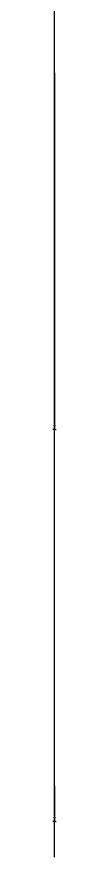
# Model space of a CAD drawing. Header units: metres. Extents: x 4231 to 8749, y -8456 to -5486.
# Drawn here: x 7592.5 to 7593.5, y -7999.8 to -7764.1 of the extents above; entities that cross this region are included whole.
import ezdxf

# ---------------------------------------------------------------- set-up
doc = ezdxf.new("R2010")
doc.units = ezdxf.units.M
doc.dimstyles.get("Standard").update_dxf_attribs({"dimtxt": 2.5, "dimasz": 2.5, "dimexe": 1.25, "dimexo": 0.625, "dimtad": 1, "dimcen": 2.5, "dimazin": 3, "dimtfac": 1, "dimtmove": 0, "dimatfit": 3})

# ---------------------------------------------------------------- blocks, each defined once
blk = doc.blocks.new('_CLOSEDFILLED')
at = {"color": 0, "linetype": 'BYBLOCK'}
blk.add_solid([(-1, 0.16), (0, 0), (-1, -0.16)], dxfattribs=at)
blk = doc.blocks.new('*D31')
for p, q in [((7592.96, -7379.83), (7592.96, -7689.83)), ((7592.71, -7689.83), (7592.46, -7689.83)), ((7592.96, -7999.83), (7592.96, -7689.83)), ((7592.96, -7689.83), (7592.96, -7689.83)), ((7593.21, -7689.83), (7593.46, -7689.83))]:
    blk.add_line(p, q)
at = {"layer": 'Defpoints'}
for p in [(7592.96, -7379.83), (7592.96, -7689.83), (7592.96, -7999.83)]:
    blk.add_point(p, dxfattribs=at)
at = {"xscale": 0.25, "yscale": 0.25}
blk.add_blockref('_CLOSEDFILLED', (7592.96, -7689.83), dxfattribs=at)
at = {"xscale": 0.25, "yscale": 0.25, "rotation": 180}
blk.add_blockref('_CLOSEDFILLED', (7592.96, -7689.83), dxfattribs=at)
at = {"insert": (7592.96, -7688.705), "char_height": 1, "attachment_point": 5}
blk.add_mtext('0', dxfattribs=at)
blk = doc.blocks.new('*D32')
for p, q in [((7592.96, -7439.83), (7592.96, -7609.83)), ((7592.71, -7609.83), (7592.46, -7609.83)), ((7592.96, -7779.83), (7592.96, -7609.83)), ((7592.96, -7609.83), (7592.96, -7609.83)), ((7593.21, -7609.83), (7593.46, -7609.83))]:
    blk.add_line(p, q)
at = {"layer": 'Defpoints'}
for p in [(7592.96, -7439.83), (7592.96, -7609.83), (7592.96, -7779.83)]:
    blk.add_point(p, dxfattribs=at)
at = {"xscale": 0.25, "yscale": 0.25}
blk.add_blockref('_CLOSEDFILLED', (7592.96, -7609.83), dxfattribs=at)
at = {"xscale": 0.25, "yscale": 0.25, "rotation": 180}
blk.add_blockref('_CLOSEDFILLED', (7592.96, -7609.83), dxfattribs=at)
at = {"insert": (7592.96, -7608.705), "char_height": 1, "attachment_point": 5}
blk.add_mtext('0', dxfattribs=at)
blk = doc.blocks.new('*D35')
for p, q in [((7592.96, -7779.83), (7592.96, -7879.83)), ((7592.71, -7879.83), (7592.46, -7879.83)), ((7592.96, -7979.83), (7592.96, -7879.83)), ((7592.96, -7879.83), (7592.96, -7879.83)), ((7593.21, -7879.83), (7593.46, -7879.83))]:
    blk.add_line(p, q)
at = {"layer": 'Defpoints'}
for p in [(7592.96, -7779.83), (7592.96, -7879.83), (7592.96, -7979.83)]:
    blk.add_point(p, dxfattribs=at)
at = {"xscale": 0.25, "yscale": 0.25}
blk.add_blockref('_CLOSEDFILLED', (7592.96, -7879.83), dxfattribs=at)
at = {"xscale": 0.25, "yscale": 0.25, "rotation": 180}
blk.add_blockref('_CLOSEDFILLED', (7592.96, -7879.83), dxfattribs=at)
at = {"insert": (7592.96, -7878.705), "char_height": 1, "attachment_point": 5}
blk.add_mtext('0', dxfattribs=at)
blk = doc.blocks.new('*D36')
for p, q in [((7592.96, -7979.83), (7592.96, -7989.83)), ((7592.71, -7989.83), (7592.46, -7989.83)), ((7592.96, -7999.83), (7592.96, -7989.83)), ((7592.96, -7989.83), (7592.96, -7989.83)), ((7593.21, -7989.83), (7593.46, -7989.83))]:
    blk.add_line(p, q)
at = {"layer": 'Defpoints'}
for p in [(7592.96, -7979.83), (7592.96, -7989.83), (7592.96, -7999.83)]:
    blk.add_point(p, dxfattribs=at)
at = {"xscale": 0.25, "yscale": 0.25}
blk.add_blockref('_CLOSEDFILLED', (7592.96, -7989.83), dxfattribs=at)
at = {"xscale": 0.25, "yscale": 0.25, "rotation": 180}
blk.add_blockref('_CLOSEDFILLED', (7592.96, -7989.83), dxfattribs=at)
at = {"insert": (7592.96, -7988.705), "char_height": 1, "attachment_point": 5}
blk.add_mtext('0', dxfattribs=at)

msp = doc.modelspace()

# ---------------------------------------------------------------- dimensions: what is measured, and where the dimension line sits
for base, p1, p2, picture, middle in [((7592.96, -7689.83), (7592.96, -7379.83), (7592.96, -7999.83), '*D31', (7592.96, -7688.705)), ((7592.96, -7609.83), (7592.96, -7779.83), (7592.96, -7439.83), '*D32', (7592.96, -7608.705)), ((7592.96, -7879.83), (7592.96, -7979.83), (7592.96, -7779.83), '*D35', (7592.96, -7878.705)), ((7592.96, -7989.83), (7592.96, -7999.83), (7592.96, -7979.83), '*D36', (7592.96, -7988.705))]:
    dim = msp.add_linear_dim(base=base, p1=p1, p2=p2, dimstyle='Standard')
    dim.commit()
    dim.dimension.update_dxf_attribs({"geometry": picture, "text_midpoint": middle})

doc.saveas('drawing.dxf')
